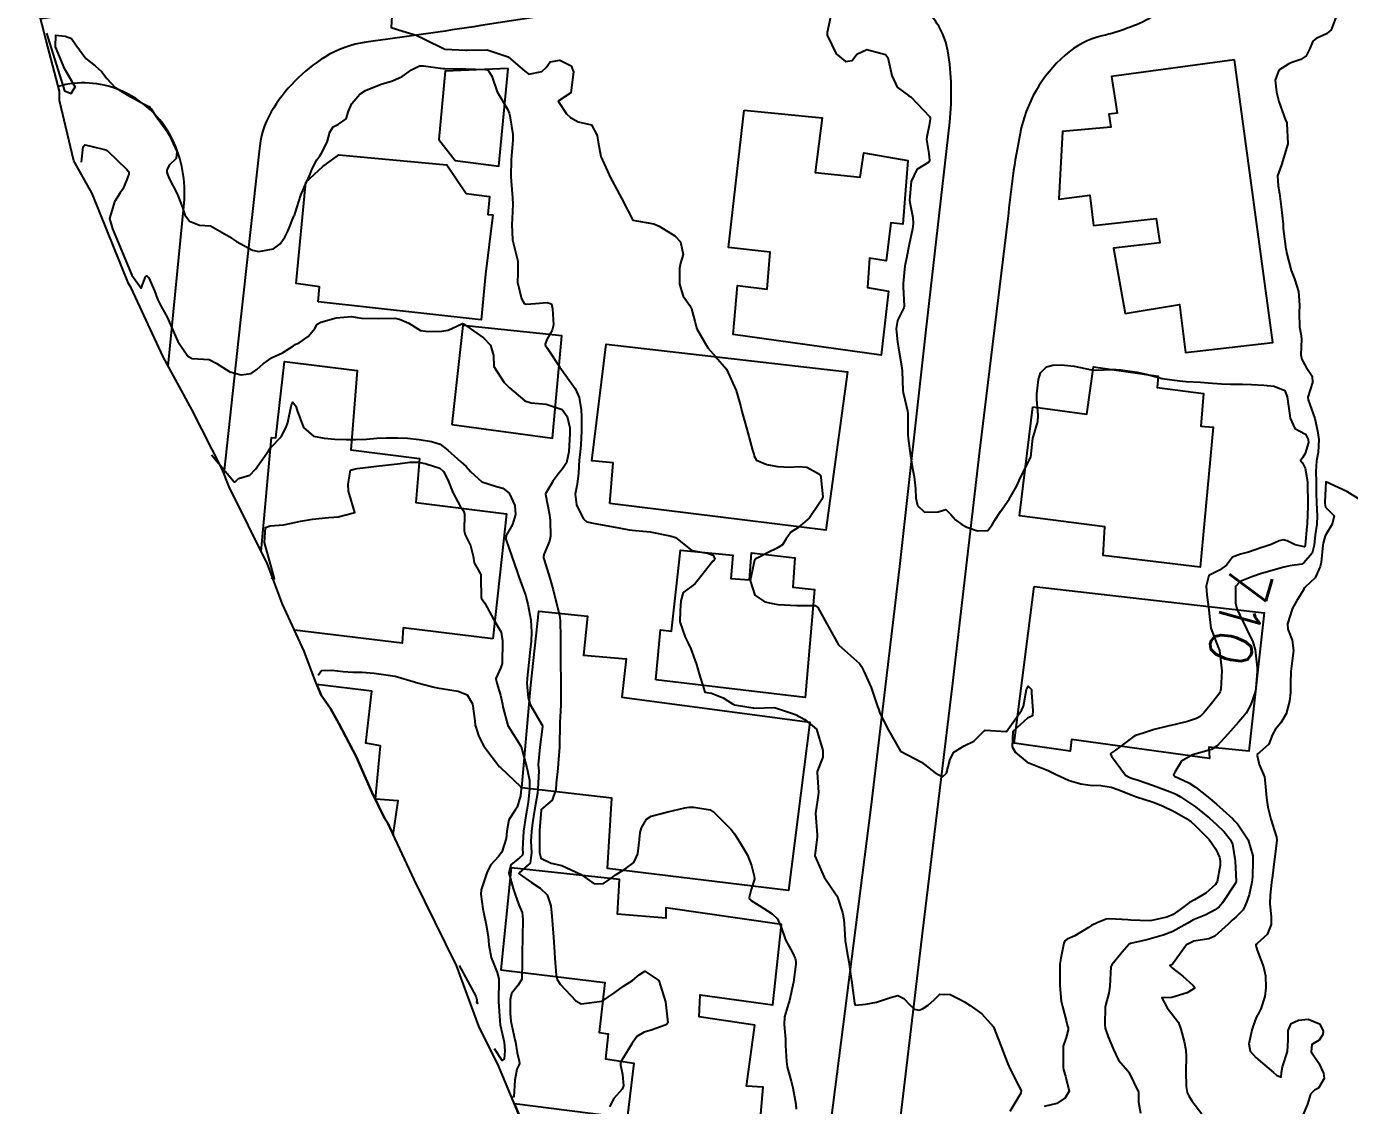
# Model space of a CAD drawing. Header units: metres. Extents: x 298520 to 308411, y 7433745 to 7450750.
# Drawn here: x 304695.8 to 304821.2, y 7438508.1 to 7438610.3 of the extents above; entities that cross this region are included whole.
import ezdxf
from ezdxf.enums import TextEntityAlignment as Align

# ---------------------------------------------------------------- set-up
doc = ezdxf.new("R2010")
doc.units = ezdxf.units.M
doc.header["$LTSCALE"] = 10
for name, color, linetype in [('Area', 45, 'Continuous'), ('Cotas', 45, 'Continuous'), ('Curvas de Nivel 1m', 11, 'Continuous'), ('Curvas de Nivel 5m', 15, 'Continuous'), ('Edificações', 30, 'Continuous'), ('Vias Primárias', 230, 'Continuous')]:
    doc.layers.add(name, color=color, linetype=linetype)
doc.styles.add('Style-STANDARD', font='STANDARD.shx')

msp = doc.modelspace()

# ---------------------------------------------------------------- linework, layer by layer
at = {"layer": 'Area'}
msp.add_polyline3d([(304744.49, 7438502.35, 721.53), (304740.59, 7438511.77, 718.89), (304738.67, 7438515.57, 714.28), (304736.58, 7438521.34, 715.83), (304732.54, 7438529.46, 716.42), (304730.05, 7438534.81, 719.95), (304729.73, 7438535.27, 720.62), (304728.55, 7438537.76, 719.99), (304727.06, 7438541.11, 719.93), (304725.42, 7438544.25, 723.32), (304724.61, 7438545.67, 716.81), (304723.75, 7438546.92, 719.85), (304723.12, 7438548.47, 715.27), (304722.12, 7438551.1, 717.81), (304720.08, 7438555.55, 719.15), (304718.65, 7438559.35, 719.6), (304715.01, 7438566.68, 714.41), (304714.36, 7438568.34, 713.95), (304711.47, 7438574.01, 713.27), (304708.76, 7438579, 712.89), (304705.73, 7438585.52, 712.7), (304705.48, 7438585.95, 712.64), (304702.03, 7438594.47, 712.98), (304700.28, 7438597.57, 712.86), (304698.95, 7438603.26, 712.1), (304698.93, 7438604.16, 711.98), (304697.68, 7438608.96, 711.99), (304695.8, 7438616.27, 712.91)], dxfattribs=at)
at = {"layer": 'Curvas de Nivel 1m', "flags": 128}
for points, elevation in [([(304730.43, 7438611.27), (304730.38, 7438610.2), (304731.48, 7438609.84), (304732.75, 7438609.45), (304733.47, 7438609.12), (304735.46, 7438608.14), (304737.46, 7438608.03), (304737.55, 7438608.03), (304739.46, 7438608.06), (304739.49, 7438608.06), (304741.45, 7438607.42), (304743.03, 7438606.05), (304743.43, 7438605.78), (304744.66, 7438606.03), (304745.07, 7438606.39), (304745.45, 7438606.95), (304746.37, 7438607.09), (304747.44, 7438606.54), (304747.66, 7438606), (304747.41, 7438604), (304746.2, 7438603.22), (304746.98, 7438602), (304747.39, 7438601.65), (304748.11, 7438601.26), (304749.38, 7438600.96), (304749.91, 7438599.96), (304749.99, 7438599.33), (304750.26, 7438597.96), (304751.03, 7438596.24), (304751.17, 7438595.95), (304751.31, 7438595.67), (304752.25, 7438593.94), (304753.27, 7438591.93), (304755.27, 7438591.59), (304755.78, 7438591.38), (304757.25, 7438590.45), (304757.81, 7438589.87), (304758.04, 7438588.68), (304757.81, 7438587.87), (304757.7, 7438587.39), (304757.71, 7438585.87), (304758.06, 7438584.74), (304758.68, 7438583.86), (304758.86, 7438583.55), (304759.16, 7438582.37), (304759.28, 7438581.85), (304759.35, 7438581.64), (304760.38, 7438579.84), (304761.11, 7438579.01), (304762.16, 7438577.82), (304763.07, 7438575.81), (304763.51, 7438574.25), (304763.63, 7438573.8), (304763.94, 7438572.7), (304764.19, 7438571.79), (304764.64, 7438570.15), (304764.74, 7438569.78), (304764.8, 7438569.58), (304765, 7438569.21), (304765.97, 7438568.8), (304766.99, 7438568.6), (304768.19, 7438568.55), (304768.99, 7438568.6), (304769.78, 7438568.52), (304770.98, 7438567.88), (304771.09, 7438567.71), (304771.12, 7438567.57), (304771.28, 7438565.71), (304771.2, 7438565.46), (304770.95, 7438565.08), (304770.03, 7438563.72), (304768.92, 7438562.8), (304768.27, 7438562.39), (304767.82, 7438561.75), (304767.48, 7438561.18), (304766.9, 7438560.82), (304766.19, 7438560.47), (304764.88, 7438559.82), (304764.86, 7438559.8), (304764.86, 7438559.78), (304764.83, 7438559.73), (304764.41, 7438557.79), (304764.84, 7438556.41), (304765.81, 7438555.77), (304766.83, 7438555.56), (304767.06, 7438555.52), (304768.83, 7438555.44), (304770.56, 7438555.44), (304770.83, 7438555.23), (304771.66, 7438553.7), (304772.79, 7438551.69), (304774.77, 7438549.94), (304774.96, 7438549.66), (304775.15, 7438549.26), (304775.86, 7438547.65), (304776.49, 7438545.87), (304776.56, 7438545.64), (304776.71, 7438545.24), (304777.51, 7438543.63), (304778.67, 7438541.62), (304780.66, 7438540.59), (304781.95, 7438539.58), (304782.64, 7438539.19), (304783.02, 7438539.56), (304783.36, 7438540.86), (304783.72, 7438541.55), (304784.68, 7438542.15), (304785.62, 7438542.59), (304786.57, 7438543.52), (304786.63, 7438543.59), (304786.69, 7438543.61), (304788.69, 7438543.5), (304790.14, 7438545.48), (304790.31, 7438545.88), (304790.6, 7438547.47), (304790.75, 7438547.8), (304791.07, 7438547.47), (304791.06, 7438547.15), (304791.19, 7438545.47), (304791.18, 7438544.99), (304790.71, 7438544.77), (304789.32, 7438543.49), (304789.24, 7438542.05), (304789.55, 7438541.49), (304790.66, 7438540.6), (304792.09, 7438540.02), (304792.65, 7438539.81), (304793.35, 7438539.44), (304794.64, 7438538.85), (304795.74, 7438538.52), (304796.63, 7438538.42), (304797.65, 7438538.37), (304798.63, 7438538.21), (304799.27, 7438538.01), (304800.62, 7438537.45), (304800.92, 7438537.35), (304802.62, 7438536.81), (304803.48, 7438536.45), (304804.6, 7438535.91), (304805.69, 7438535.29), (304806.22, 7438534.92), (304806.59, 7438534.6), (304807.91, 7438533.27), (304808.56, 7438532.35), (304808.89, 7438531.59), (304808.97, 7438531.25), (304808.96, 7438530.84), (304808.67, 7438529.26), (304808.52, 7438528.99), (304807.61, 7438528.17), (304806.51, 7438527.56), (304806.05, 7438527.29), (304805.16, 7438526.63), (304804.49, 7438526.17), (304803.89, 7438525.91), (304802.48, 7438525.58), (304802.25, 7438525.56), (304800.48, 7438525.63), (304800.19, 7438525.65), (304798.48, 7438525.74), (304798.16, 7438525.7), (304797.35, 7438525.39), (304796.77, 7438525.1), (304796.47, 7438524.91), (304795.17, 7438524.13), (304794.46, 7438523.81), (304794.22, 7438523.66), (304794.13, 7438523.43), (304793.84, 7438522.03), (304793.77, 7438521.44), (304793.76, 7438520.08), (304793.76, 7438519.44), (304793.88, 7438517.94), (304794, 7438517.43), (304794.37, 7438516.11), (304794.5, 7438515.57), (304794.54, 7438515.43), (304794.55, 7438515.24), (304794.35, 7438514.52), (304794.08, 7438513.69), (304794.08, 7438513.43), (304794.09, 7438511.65), (304794.12, 7438511.43), (304794.3, 7438510.84), (304794.64, 7438509.42), (304794.28, 7438508.79), (304793.46, 7438508.25), (304792.27, 7438507.98)], 711), ([(304819.91, 7438611.13), (304819.49, 7438609.98), (304819.04, 7438609.59), (304818.06, 7438609.15), (304817.75, 7438608.89), (304817.47, 7438608.21), (304817.12, 7438607.51), (304816.59, 7438607.17), (304815.76, 7438606.87), (304815.46, 7438606.75), (304814.51, 7438606.13), (304814.17, 7438605.2), (304814.29, 7438604.07), (304814.52, 7438603.19), (304815.16, 7438601.41), (304815.27, 7438601.18), (304815.29, 7438601.09), (304815.36, 7438599.18), (304814.76, 7438597.19), (304814.38, 7438596.14), (304814.45, 7438595.19), (304814.59, 7438594.47), (304814.73, 7438593.19), (304814.92, 7438591.54), (304814.94, 7438591.18), (304814.97, 7438590.89), (304815.19, 7438589.18), (304815.2, 7438589.13), (304815.24, 7438588.88), (304815.7, 7438587.18), (304816.01, 7438586.38), (304816.37, 7438585.17), (304816.47, 7438583.88), (304816.45, 7438583.17), (304816.48, 7438581.84), (304816.6, 7438581.17), (304816.66, 7438580.69), (304816.62, 7438579.17), (304816.69, 7438578.74), (304817.11, 7438578), (304817.69, 7438577.15), (304817.7, 7438576.55), (304817.26, 7438575.16), (304817.31, 7438574.91), (304817.92, 7438573.15), (304818.2, 7438571.99), (304818.3, 7438571.15), (304818.24, 7438569.93), (304818.1, 7438569.15), (304818.04, 7438568.11), (304818.06, 7438567.15), (304818.06, 7438566.05), (304818.08, 7438565.15), (304818.15, 7438563.94), (304818.12, 7438563.15), (304817.97, 7438562.11), (304817.87, 7438561.15), (304817.67, 7438560.38), (304816.89, 7438559.46), (304816.69, 7438559.36), (304815.56, 7438559.18), (304814.88, 7438559.02), (304813.45, 7438558.63), (304812.88, 7438558.45), (304811.95, 7438558.14), (304810.87, 7438557.7), (304810.41, 7438557.24), (304810.4, 7438555.67), (304810.51, 7438555.23), (304810.59, 7438555), (304810.83, 7438554.51), (304811.45, 7438553.22), (304812.04, 7438551.98), (304812.28, 7438551.22), (304812.45, 7438549.53), (304812.45, 7438549.21), (304812.35, 7438547.61), (304812.28, 7438547.21), (304811.88, 7438546.06), (304811.41, 7438545.22), (304811.1, 7438544.84), (304810.7, 7438544.39), (304809.69, 7438543.25), (304808.68, 7438542.14), (304808.15, 7438541.8), (304806.67, 7438541.37), (304806.35, 7438541.28), (304805.3, 7438540.67), (304804.65, 7438539.65), (304804.55, 7438539.4), (304804.58, 7438539.31), (304804.64, 7438539.27), (304805.98, 7438538.63), (304806.63, 7438538.21), (304807.82, 7438537.27), (304808.61, 7438536.6), (304810.12, 7438535.24), (304810.36, 7438535), (304810.59, 7438534.75), (304811.6, 7438533.22), (304812.05, 7438531.73), (304812.07, 7438531.21), (304812.01, 7438529.74), (304811.96, 7438529.22), (304811.7, 7438528.03), (304811.43, 7438527.22), (304811.13, 7438526.59), (304810.48, 7438525.95), (304810.1, 7438525.62), (304809.71, 7438525.24), (304808.46, 7438524.1), (304807.88, 7438523.84), (304806.46, 7438523.62), (304805.77, 7438523.29), (304804.43, 7438521.45), (304804.35, 7438521.39), (304804.19, 7438521.31), (304804.43, 7438521.08), (304805.42, 7438520.3), (304806.41, 7438519.44), (304806.54, 7438519.28), (304806.52, 7438519.16), (304806.4, 7438519.08), (304805.84, 7438518.73), (304804.39, 7438518.3), (304803.44, 7438518.27), (304803.95, 7438517.31), (304804.38, 7438516.75), (304805, 7438515.93), (304805.24, 7438515.3), (304805.53, 7438514.11), (304805.71, 7438513.29), (304805.74, 7438512.71), (304805.7, 7438511.29), (304805.73, 7438509.85), (304805.83, 7438509.29), (304805.98, 7438508.98), (304806.28, 7438508.52), (304807.21, 7438507.27)], 709), ([(304697.7, 7438609.65), (304699.41, 7438604.18), (304700.03, 7438603.94), (304700.41, 7438604.56), (304699.43, 7438606.25), (304698.57, 7438608.35), (304698.6, 7438609.45), (304699.47, 7438609.38), (304700.06, 7438609.16), (304700.47, 7438608.56), (304701.44, 7438607.25), (304702.31, 7438606.54), (304702.93, 7438606.03), (304703.42, 7438605.36), (304704.21, 7438604.51), (304705.41, 7438603.77), (304706.97, 7438602.91), (304707.4, 7438602.7), (304707.53, 7438602.62), (304707.64, 7438602.48), (304708.1, 7438601.75), (304709.04, 7438600.45), (304709.17, 7438600.26), (304709.36, 7438599.95), (304710.06, 7438598.44), (304710, 7438597.78), (304709.32, 7438597.16), (304709.1, 7438596.67), (304709.12, 7438596.45), (304709.16, 7438596.3), (304709.31, 7438595.96), (304710.08, 7438594.44), (304710.59, 7438593.13), (304710.83, 7438592.43), (304711.26, 7438591.84), (304712.22, 7438591.45), (304713.26, 7438591.4), (304715.03, 7438590.38), (304715.24, 7438590.23), (304715.7, 7438589.91), (304717.23, 7438589.1), (304717.84, 7438588.97), (304719.23, 7438589.21), (304719.86, 7438589.7), (304720.3, 7438590.32), (304720.62, 7438590.95), (304721.16, 7438592.31), (304721.2, 7438592.39), (304721.28, 7438592.61), (304721.82, 7438594.3), (304722.2, 7438595.19), (304722.7, 7438596.29), (304722.87, 7438596.73), (304723.33, 7438597.66), (304723.6, 7438598.02), (304723.78, 7438598.28), (304724.3, 7438599.32), (304724.56, 7438600.27), (304724.87, 7438600.77), (304725.37, 7438601.04), (304726.1, 7438601.53), (304726.34, 7438602.25), (304726.65, 7438603), (304727.41, 7438603.87), (304727.93, 7438604.23), (304729.42, 7438604.82), (304730.49, 7438605.13), (304731.43, 7438605.56), (304732.3, 7438606.18), (304733.05, 7438606.55), (304733.44, 7438606.57), (304735.27, 7438606.31), (304735.44, 7438606.29), (304737.27, 7438606.28), (304737.44, 7438606.28), (304739.31, 7438606.22), (304739.43, 7438606.2), (304739.61, 7438606.09), (304739.93, 7438605.58), (304740.42, 7438604.08), (304741.4, 7438602.45), (304741.56, 7438602.07), (304741.62, 7438601.83), (304741.9, 7438600.06), (304741.91, 7438599.51), (304741.79, 7438598.07), (304741.75, 7438597.66), (304741.71, 7438596.07), (304741.74, 7438595.64), (304741.87, 7438594.06), (304741.9, 7438593.45), (304741.86, 7438592.06), (304741.81, 7438591.52), (304741.88, 7438590.06), (304742.1, 7438589.2), (304742.37, 7438588.06), (304742.39, 7438586.87), (304742.36, 7438586.06), (304742.74, 7438584.49), (304742.97, 7438584.05), (304743.17, 7438583.97), (304744.06, 7438584.04), (304745.17, 7438584.14), (304745.57, 7438584.02), (304745.66, 7438583.53), (304745.75, 7438582.01), (304745.64, 7438581.52), (304745.13, 7438580.62), (304744.97, 7438580.18), (304745.01, 7438580.02), (304745.05, 7438579.95), (304745.12, 7438579.86), (304746.37, 7438578.01), (304747.09, 7438576.99), (304747.82, 7438575.99), (304748.21, 7438575.13), (304748.37, 7438573.98), (304748.41, 7438573.34), (304748.43, 7438571.98), (304748.35, 7438570.64), (304748.29, 7438569.98), (304748.21, 7438569.19), (304748.14, 7438567.98), (304748.02, 7438566.93), (304747.82, 7438565.99), (304747.93, 7438564.98), (304748.42, 7438563.98), (304748.61, 7438563.65), (304748.93, 7438563.36), (304749.69, 7438563.2), (304750.92, 7438562.97), (304752.1, 7438562.76), (304752.92, 7438562.6), (304753.54, 7438562.54), (304754.92, 7438562.42), (304756.78, 7438562.02), (304756.91, 7438561.99), (304757.34, 7438561.88), (304758.89, 7438560.65), (304760.35, 7438560.38), (304760.89, 7438560.2), (304761.07, 7438559.83), (304760.98, 7438559.73), (304760.88, 7438559.64), (304759.47, 7438557.85), (304759.2, 7438557.51), (304758.85, 7438557.24), (304758.06, 7438556.66), (304757.83, 7438555.87), (304757.78, 7438554.92), (304757.75, 7438553.87), (304758.23, 7438552.44), (304758.52, 7438551.86), (304758.79, 7438551.34), (304759.31, 7438549.85), (304759.63, 7438548.72), (304759.91, 7438547.84), (304760.12, 7438547.22), (304760.74, 7438547.14), (304761.86, 7438546.69), (304762.73, 7438546.11), (304762.93, 7438546.02), (304764.27, 7438545.79), (304764.66, 7438545.73), (304764.71, 7438545.72), (304764.78, 7438545.71), (304766.71, 7438545.76), (304768.71, 7438545.1), (304769.6, 7438544.62), (304770.69, 7438543.71), (304771.3, 7438541.7), (304771.3, 7438541.06), (304770.76, 7438539.71), (304770.75, 7438539.6), (304770.87, 7438537.71), (304770.86, 7438537.47), (304770.6, 7438535.71), (304770.77, 7438533.71), (304770.77, 7438533.51), (304770.55, 7438531.71), (304771.41, 7438529.7), (304772.51, 7438528.13), (304772.67, 7438527.85), (304772.72, 7438527.69), (304773.16, 7438526.35), (304773.3, 7438525.68), (304773.34, 7438524.81), (304773.4, 7438523.68), (304773.59, 7438522.53), (304773.76, 7438521.68), (304773.98, 7438520.1), (304774.03, 7438519.67), (304774.31, 7438517.75), (304774.32, 7438517.67), (304774.38, 7438517.58), (304775.38, 7438517.66), (304776.39, 7438517.85), (304777.72, 7438518.3), (304778.39, 7438518.49), (304778.98, 7438518.2), (304779.55, 7438517.6), (304779.98, 7438517.19), (304780.38, 7438517.08), (304780.74, 7438517.23), (304781.27, 7438517.58), (304781.87, 7438518.1), (304782.39, 7438518.6), (304783.37, 7438518.58), (304784.39, 7438518.07), (304784.72, 7438517.88), (304785.25, 7438517.54), (304785.92, 7438517.07), (304786.38, 7438516.76), (304787.47, 7438515.51), (304788.2, 7438513.64), (304788.25, 7438513.5), (304788.33, 7438513.3), (304788.84, 7438512.01), (304789.05, 7438511.49), (304789.88, 7438509.88), (304790.09, 7438509.47), (304790.05, 7438509.24), (304789.02, 7438507.49)], 712), ([(304701.03, 7438597.43), (304701.19, 7438598.87), (304701.35, 7438599.06), (304701.79, 7438598.98), (304703.34, 7438598.59), (304703.46, 7438598.52), (304705.32, 7438596.72), (304705.52, 7438596.5), (304705.51, 7438596.29), (304705.31, 7438595.8), (304704.94, 7438594.86), (304704.69, 7438594.51), (304704.14, 7438593.66), (304703.81, 7438592.51), (304703.69, 7438592.09), (304703.96, 7438591.11), (304705.8, 7438586.71), (304706.68, 7438585.5), (304707.1, 7438586.58), (304707.2, 7438586.67), (304707.39, 7438586.48), (304707.95, 7438585.24), (304708.24, 7438584.46), (304708.54, 7438583.83), (304709.16, 7438582.67), (304709.27, 7438582.45), (304709.35, 7438582.25), (304710.15, 7438580.44), (304711.11, 7438579.04), (304711.52, 7438578.84), (304713.11, 7438578.73), (304713.78, 7438578.39), (304715.09, 7438577.57), (304716.17, 7438577.29), (304717.09, 7438577.42), (304717.65, 7438577.8), (304718.24, 7438578.34), (304719.11, 7438578.91), (304720.07, 7438579.36), (304721.12, 7438580.03), (304721.29, 7438580.14), (304721.65, 7438580.3), (304722.51, 7438580.92), (304723.14, 7438581.68), (304723.37, 7438582.07), (304723.7, 7438582.28), (304725.16, 7438582.69), (304726.6, 7438582.8), (304727.16, 7438582.7), (304727.56, 7438582.64), (304729.16, 7438582.63), (304730.71, 7438582.64), (304731.16, 7438582.57), (304732.06, 7438582.18), (304733.14, 7438581.49), (304733.92, 7438581.38), (304735.14, 7438581.42), (304735.78, 7438581.5), (304737.07, 7438582.12), (304737.13, 7438582.14), (304737.15, 7438582.14), (304737.18, 7438582.14), (304737.22, 7438582.12), (304739.13, 7438580.79), (304739.78, 7438580.08), (304740.08, 7438579.11), (304740.1, 7438578.08), (304741.08, 7438576.57), (304741.58, 7438576.06), (304743.06, 7438574.82), (304743.64, 7438574.62), (304745.06, 7438574.5), (304746.58, 7438574), (304747.05, 7438573.35), (304747.3, 7438572.26), (304747.31, 7438572), (304747.31, 7438571.72), (304747.23, 7438570), (304746.99, 7438568.95), (304746.61, 7438568.38), (304746.31, 7438568.01), (304745.74, 7438567.24), (304745, 7438566.02), (304744.99, 7438565.98), (304745.39, 7438564.02), (304745.46, 7438563.48), (304745.48, 7438562.01), (304745.39, 7438561.53), (304744.89, 7438560.31), (304744.8, 7438560.1), (304744.8, 7438560.02), (304744.82, 7438559.96), (304744.88, 7438559.77), (304745.43, 7438558.01), (304745.74, 7438556.9), (304745.96, 7438556.01), (304746.32, 7438554.51), (304746.39, 7438554), (304746.44, 7438552.36), (304746.44, 7438552), (304746.44, 7438550.33), (304746.44, 7438550), (304746.45, 7438548.3), (304746.45, 7438548), (304746.46, 7438546.27), (304746.45, 7438546), (304746.36, 7438544.35), (304746.36, 7438544), (304746.34, 7438542.34), (304746.32, 7438542), (304746.19, 7438540.46), (304746.16, 7438540), (304746.03, 7438538.6), (304745.97, 7438538.01), (304745.63, 7438536.99), (304744.6, 7438536.09), (304744.58, 7438536.02), (304744.45, 7438534.15), (304744.44, 7438534.02), (304744.42, 7438533.87), (304744.43, 7438532.02), (304744.55, 7438531.49), (304745.53, 7438531.01), (304746.54, 7438530.81), (304748.33, 7438529.98), (304748.52, 7438529.85), (304749.61, 7438529.06), (304750.51, 7438529.1), (304751.02, 7438529.44), (304751.7, 7438529.94), (304752.2, 7438530.26), (304752.53, 7438530.44), (304753.37, 7438531.09), (304753.75, 7438531.91), (304753.93, 7438533.27), (304753.99, 7438533.91), (304754.11, 7438534.38), (304754.59, 7438535.19), (304755.02, 7438535.47), (304756.6, 7438535.88), (304758.2, 7438536.27), (304758.61, 7438536.33), (304759.08, 7438536.32), (304760.61, 7438536.07), (304761, 7438535.83), (304762.58, 7438534.23), (304762.91, 7438533.8), (304763.56, 7438532.8), (304764.16, 7438531.79), (304764.54, 7438530.8), (304764.79, 7438529.78), (304764.81, 7438529.49), (304764.51, 7438528.53), (304764.32, 7438527.78), (304764.34, 7438527.62), (304764.5, 7438527.48), (304765.26, 7438527), (304766.49, 7438526.23), (304767, 7438525.75), (304767.37, 7438524.85), (304767.77, 7438523.75), (304768.44, 7438522.48), (304768.68, 7438521.98), (304768.73, 7438521.74), (304768.73, 7438521.44), (304768.5, 7438519.74), (304768.4, 7438519.18), (304768.12, 7438518.01), (304768.04, 7438517.74), (304767.66, 7438516.45), (304767.63, 7438515.75), (304767.75, 7438514.34), (304767.77, 7438513.75), (304767.84, 7438512.22), (304767.92, 7438511.74), (304768.29, 7438510.38), (304768.44, 7438509.74), (304768.72, 7438508.18), (304768.78, 7438507.73)], 713), ([(304713.34, 7438569.7), (304715.49, 7438567.15), (304715.58, 7438567.16), (304715.89, 7438567.45), (304716.98, 7438567.78), (304717.51, 7438568.35), (304718.74, 7438570.07), (304718.9, 7438570.33), (304718.95, 7438570.39), (304719, 7438570.44), (304719.94, 7438571.4), (304720.43, 7438572.32), (304720.58, 7438572.77), (304720.91, 7438574.31), (304720.94, 7438574.43), (304721.06, 7438574.68), (304721.34, 7438574.31), (304721.45, 7438573.91), (304722.07, 7438572.3), (304723.02, 7438571.46), (304724.03, 7438571.27), (304725.02, 7438571.19), (304726.11, 7438571.16), (304727.02, 7438571.15), (304728.05, 7438571.19), (304729.02, 7438571.28), (304729.91, 7438571.31), (304731.02, 7438571.3), (304731.92, 7438571.28), (304733.02, 7438571.17), (304734.19, 7438570.98), (304735.01, 7438570.71), (304735.76, 7438570.13), (304736.99, 7438569.03), (304737.49, 7438568.61), (304737.89, 7438568.11), (304738.97, 7438567.14), (304740.35, 7438566.69), (304740.96, 7438566.53), (304741.56, 7438566.06), (304742.1, 7438564.89), (304742.17, 7438564.06), (304741.87, 7438563.11), (304741.28, 7438562.07), (304741.26, 7438561.71), (304741.8, 7438560.06), (304742.31, 7438558.61), (304742.51, 7438558.05), (304742.6, 7438557.79), (304742.85, 7438557.09), (304743.13, 7438556.33), (304743.21, 7438556.04), (304743.32, 7438555.56), (304743.61, 7438554.04), (304743.67, 7438552.91), (304743.63, 7438552.04), (304743.56, 7438551.26), (304743.43, 7438550.04), (304743.26, 7438548.55), (304743.24, 7438548.04), (304743.35, 7438546.67), (304743.54, 7438546.04), (304744.69, 7438544.08), (304744.72, 7438544.02), (304744.72, 7438543.99), (304744.69, 7438543.72), (304744.47, 7438542.02), (304744.3, 7438540.37), (304744.35, 7438540.02), (304744.38, 7438539.77), (304744.29, 7438538.02), (304744.24, 7438537.65), (304743.95, 7438536.03), (304743.78, 7438534.84), (304743.68, 7438534.03), (304743.62, 7438533.09), (304743.67, 7438532.03), (304743.55, 7438531.02), (304742.52, 7438530.09), (304742.5, 7438530.07), (304742.49, 7438530.05), (304742.52, 7438530), (304743.68, 7438529.2), (304744.51, 7438528.66), (304745.17, 7438528.01), (304745.51, 7438526.99), (304745.59, 7438526.01), (304745.69, 7438524.79), (304745.75, 7438524.01), (304745.86, 7438522.58), (304745.9, 7438522.01), (304746.01, 7438520.41), (304746.1, 7438520), (304746.4, 7438519.55), (304747.88, 7438517.99), (304748.38, 7438517.7), (304750.38, 7438517.95), (304751.57, 7438518.76), (304752.4, 7438519.36), (304753.24, 7438519.92), (304753.87, 7438520.45), (304754.42, 7438520.79), (304755.74, 7438519.89), (304756.38, 7438517.88), (304756.59, 7438515.88), (304756.49, 7438515.75), (304756.36, 7438515.68), (304755.03, 7438515.21), (304754.35, 7438515), (304753.65, 7438514.61), (304753.18, 7438513.92), (304752.32, 7438512.53), (304752.1, 7438512.15), (304752.1, 7438511.93), (304752.3, 7438511.01), (304752.39, 7438509.93), (304752.28, 7438509.62), (304751.47, 7438508.74), (304751.06, 7438507.94)], 714), ([(304822.79, 7438565.09), (304820.97, 7438566.23), (304818.98, 7438567.14), (304818.87, 7438565.23), (304818.87, 7438565.14), (304818.95, 7438564.73), (304819.75, 7438563.93), (304819.57, 7438563.13), (304818.92, 7438562.02), (304818.72, 7438561.34), (304818.7, 7438561.14), (304818.52, 7438559.51), (304818.45, 7438559.14), (304817.97, 7438558.05), (304817.02, 7438557.16), (304816.93, 7438557.09), (304816.86, 7438556.92), (304816.18, 7438555.84), (304815.83, 7438555.17), (304815.33, 7438553.69), (304815.37, 7438553.18), (304815.78, 7438552.15), (304815.9, 7438551.17), (304815.77, 7438550.18), (304815.67, 7438549.18), (304815.63, 7438548.06), (304815.61, 7438547.18), (304815.52, 7438546.38), (304815.2, 7438545.18), (304814.7, 7438544.32), (304814.19, 7438543.7), (304813.92, 7438543.2), (304813.58, 7438542.3), (304812.68, 7438541.51), (304812.51, 7438541.37), (304812.45, 7438541.21), (304812.66, 7438540.36), (304813.15, 7438539.2), (304813.23, 7438538.61), (304813.35, 7438537.2), (304813.49, 7438536.32), (304813.76, 7438535.2), (304814.3, 7438533.47), (304814.32, 7438533.19), (304814.14, 7438531.62), (304814.08, 7438531.19), (304813.91, 7438529.82), (304813.84, 7438529.2), (304813.71, 7438528), (304813.67, 7438527.2), (304813.79, 7438525.89), (304813.79, 7438525.2), (304813.41, 7438524.25), (304812.45, 7438523.42), (304812.35, 7438523.31), (304812.33, 7438523.21), (304812.45, 7438522.79), (304813.07, 7438521.2), (304813.26, 7438520.36), (304813.28, 7438519.2), (304813.19, 7438518.4), (304812.81, 7438517.21), (304812.67, 7438516.91), (304812.37, 7438516.39), (304812.05, 7438515.53), (304811.95, 7438515.21), (304811.67, 7438513.89), (304811.81, 7438513.22), (304812.33, 7438512.6), (304814.01, 7438511.19), (304814.31, 7438510.94), (304814.73, 7438510.76), (304814.78, 7438511.18), (304814.88, 7438511.74), (304815.35, 7438513.17), (304815.42, 7438514.25), (304815.41, 7438515.17), (304815.69, 7438515.84), (304816.37, 7438516.16), (304817.29, 7438516.23), (304818.36, 7438515.81), (304818.72, 7438515.14), (304818.7, 7438514.79), (304818.34, 7438514.25), (304817.65, 7438513.84), (304817.6, 7438513.15), (304818.32, 7438512.07), (304818.74, 7438511.14), (304818.83, 7438510.61), (304818.29, 7438509.72), (304817.91, 7438509.52), (304817.52, 7438509.15), (304817.23, 7438508.19), (304816.8, 7438507.15)], 708), ([(304723.47, 7438548.84), (304723.77, 7438549.26), (304724.75, 7438549.31), (304725.82, 7438549.18), (304726.75, 7438549.13), (304727.63, 7438549.1), (304728.75, 7438549.01), (304730.1, 7438548.84), (304730.75, 7438548.73), (304732.67, 7438548.17), (304732.74, 7438548.15), (304734.33, 7438547.74), (304734.74, 7438547.64), (304735.34, 7438547.53), (304736.73, 7438547.32), (304737.58, 7438546.96), (304738.07, 7438546.1), (304738.31, 7438544.49), (304738.35, 7438544.1), (304738.42, 7438543.82), (304738.68, 7438543.01), (304739.15, 7438542.09), (304740.64, 7438540.15), (304740.73, 7438540.07), (304742.63, 7438538.28), (304742.69, 7438538.12), (304742.7, 7438538.05), (304742.62, 7438537.39), (304742.32, 7438536.33), (304742.14, 7438536.05), (304741.53, 7438535.12), (304741.33, 7438534.06), (304741.27, 7438533.36), (304740.85, 7438532.07), (304740.73, 7438531.89), (304740.55, 7438531.66), (304739.79, 7438530.82), (304739.44, 7438530.09), (304738.92, 7438528.5), (304738.86, 7438528.09), (304739.07, 7438526.68), (304739.19, 7438526.09), (304739.37, 7438525.19), (304739.56, 7438524.08), (304739.64, 7438523.28), (304739.86, 7438522.08), (304740.41, 7438520.66), (304740.58, 7438520.07), (304740.59, 7438519.88), (304740.55, 7438518.07), (304740.55, 7438517.9), (304740.66, 7438516.07), (304740.72, 7438515.7), (304741.09, 7438514.06), (304741.16, 7438513.23), (304741.1, 7438512.49), (304740.89, 7438512.33), (304740.18, 7438513.43)], 716), ([(304736.82, 7438521.32), (304738.39, 7438518.41), (304738.46, 7438518.18), (304738.48, 7438518.1), (304738.5, 7438517.98), (304738.56, 7438517.73), (304738.45, 7438517.92)], 717)]:
    msp.add_lwpolyline(points, dxfattribs=dict(at, elevation=elevation))
at = {"layer": 'Curvas de Nivel 5m', "flags": 128}
for points, elevation in [([(304772.03, 7438611.17), (304771.72, 7438609.71), (304771.72, 7438609.46), (304772.55, 7438607.7), (304773.45, 7438606.97), (304774.06, 7438607.07), (304774.51, 7438607.67), (304775.47, 7438608.09), (304777.24, 7438607.64), (304777.46, 7438607.35), (304777.83, 7438605.63), (304778.33, 7438604.53), (304779.41, 7438603.74), (304779.62, 7438603.61), (304781.39, 7438601.75), (304781.47, 7438601.59), (304781.48, 7438601.49), (304781.38, 7438600.89), (304781.14, 7438599.82), (304781.13, 7438599.59), (304781.35, 7438598.24), (304781.42, 7438597.59), (304781.41, 7438597.52), (304781.34, 7438597.42), (304780.21, 7438596.72), (304779.66, 7438595.61), (304779.5, 7438593.82), (304779.53, 7438593.62), (304779.84, 7438592.18), (304779.85, 7438591.61), (304779.78, 7438591.1), (304779.49, 7438589.62), (304779.23, 7438588.32), (304779.09, 7438587.75), (304779.07, 7438587.62), (304778.9, 7438585.92), (304778.9, 7438585.62), (304779, 7438583.8), (304778.96, 7438583.62), (304778.37, 7438582.42), (304778.26, 7438581.63), (304778.38, 7438580.38), (304778.49, 7438579.63), (304778.79, 7438577.94), (304778.82, 7438577.62), (304778.89, 7438575.81), (304778.91, 7438575.62), (304779.07, 7438574.95), (304779.32, 7438573.88), (304779.35, 7438573.62), (304779.34, 7438571.92), (304779.35, 7438571.62), (304779.39, 7438571.25), (304779.61, 7438569.61), (304779.79, 7438568.41), (304779.95, 7438567.61), (304780.08, 7438566.49), (304780.1, 7438565.6), (304780.26, 7438564.91), (304780.94, 7438564.28), (304782.22, 7438564.3), (304782.94, 7438564.53), (304783.43, 7438564.05), (304783.88, 7438563.56), (304784.48, 7438563.1), (304784.93, 7438562.85), (304785.95, 7438562.5), (304786.92, 7438562.54), (304787.36, 7438563.08), (304787.59, 7438563.51), (304788.13, 7438564.32), (304788.95, 7438565.5), (304789.68, 7438566.78), (304790.01, 7438567.48), (304791, 7438569.47), (304791.21, 7438571.29), (304791.25, 7438571.47), (304791.66, 7438572.85), (304791.72, 7438573.46), (304791.58, 7438574.95), (304791.57, 7438575.47), (304791.73, 7438576.83), (304791.92, 7438577.46), (304792.51, 7438578.05), (304793.11, 7438578.2), (304793.89, 7438578.22), (304795.11, 7438578.11), (304796.75, 7438577.76), (304797.11, 7438577.72), (304798.7, 7438577.79), (304799.11, 7438577.79), (304799.51, 7438577.77), (304801.1, 7438577.55), (304801.94, 7438577.34), (304803.1, 7438577.02), (304803.47, 7438576.95), (304805.09, 7438576.71), (304805.73, 7438576.66), (304807.09, 7438576.59), (304807.83, 7438576.53), (304809.09, 7438576.43), (304809.93, 7438576.41), (304811.09, 7438576.4), (304811.94, 7438576.38), (304813.09, 7438576.3), (304814.08, 7438576.21), (304815.08, 7438575.81), (304815.32, 7438575.19), (304815.53, 7438573.66), (304815.6, 7438573.18), (304816.05, 7438572.19), (304817.04, 7438571.66), (304817.31, 7438571.16), (304817.32, 7438570.87), (304817.01, 7438569.82), (304816.75, 7438569.42), (304816.56, 7438569.17), (304816.77, 7438568.93), (304817, 7438568.44), (304817.23, 7438567.16), (304817.24, 7438566.89), (304817.26, 7438565.16), (304817.26, 7438564.85), (304817.19, 7438563.16), (304817.17, 7438562.92), (304817.03, 7438561.16), (304817.01, 7438561.06), (304816.91, 7438561), (304816.06, 7438561.17), (304815.3, 7438561.56), (304814.92, 7438561.64), (304814.55, 7438561.56), (304813.79, 7438561.2), (304813.12, 7438560.99), (304812.91, 7438560.93), (304811.64, 7438560.49), (304810.9, 7438560.3), (304810.13, 7438560), (304809.56, 7438559.25), (304808.88, 7438558.77), (304807.88, 7438558.26), (304807.62, 7438557.27), (304807.69, 7438556.43), (304807.86, 7438555.27), (304807.99, 7438554.1), (304808.08, 7438553.27), (304808.79, 7438551.4), (304808.84, 7438551.31), (304808.86, 7438551.26), (304808.88, 7438551.17), (304809.11, 7438549.25), (304809.01, 7438547.52), (304808.96, 7438547.26), (304808.89, 7438547.11), (304808.74, 7438546.9), (304808.01, 7438545.98), (304807.41, 7438545.27), (304807.06, 7438544.93), (304806.71, 7438544.72), (304805.87, 7438544.45), (304804.7, 7438544.16), (304804.01, 7438544.01), (304802.7, 7438543.68), (304802.43, 7438543.6), (304801.65, 7438543.34), (304800.94, 7438543.1), (304800.69, 7438542.97), (304799.04, 7438541.74), (304798.67, 7438541.47), (304798.62, 7438541.43), (304798.57, 7438541.38), (304798.67, 7438541.17), (304799.99, 7438539.36), (304800.41, 7438539.12), (304800.64, 7438539.04), (304801.08, 7438538.9), (304802.63, 7438538.38), (304804.14, 7438537.8), (304804.63, 7438537.62), (304804.83, 7438537.51), (304805.19, 7438537.3), (304806.61, 7438536.36), (304807.96, 7438535.27), (304808.59, 7438534.71), (304809.33, 7438534), (304809.95, 7438533.24), (304810.14, 7438532.81), (304810.39, 7438531.23), (304810.49, 7438529.27), (304810.48, 7438529.23), (304810.41, 7438529.12), (304809.18, 7438527.25), (304808.87, 7438526.88), (304808.49, 7438526.59), (304807.61, 7438526.14), (304806.48, 7438525.69), (304806.22, 7438525.54), (304805.84, 7438525.29), (304804.47, 7438524.56), (304803.57, 7438524.21), (304802.46, 7438523.87), (304802.02, 7438523.77), (304800.45, 7438523.4), (304800.33, 7438523.35), (304799.68, 7438522.6), (304798.68, 7438521.38), (304798.61, 7438521.19), (304798.51, 7438519.38), (304798.4, 7438518.69), (304798.11, 7438517.66), (304798.07, 7438517.38), (304798.02, 7438515.73), (304798.06, 7438515.38), (304798.35, 7438514.56), (304798.86, 7438513.37), (304799.32, 7438512.37), (304800.19, 7438511.35), (304800.31, 7438511.21), (304801.22, 7438509.34), (304801.23, 7438508.39), (304801.42, 7438507.34)], 710), ([(304719, 7438558.04), (304719.3, 7438557.96), (304719.09, 7438558.78), (304718.37, 7438561.39), (304718.45, 7438562.81), (304718.92, 7438562.99), (304720.16, 7438563.07), (304720.92, 7438563.22), (304721.79, 7438563.43), (304722.93, 7438563.62), (304724.42, 7438563.76), (304724.93, 7438563.79), (304725.35, 7438563.84), (304726.93, 7438564.24), (304726.32, 7438566.25), (304726.29, 7438566.93), (304726.52, 7438568.24), (304726.87, 7438568.36), (304726.98, 7438568.38), (304727.16, 7438568.41), (304728.99, 7438568.63), (304730.4, 7438568.79), (304730.99, 7438568.86), (304732.16, 7438569.01), (304732.99, 7438569.01), (304733.69, 7438568.86), (304734.99, 7438568.44), (304735.33, 7438568.14), (304735.75, 7438567.35), (304736.21, 7438566.13), (304736.94, 7438564.79), (304737.22, 7438564.4), (304737.34, 7438564.11), (304737.31, 7438562.5), (304737.39, 7438562.11), (304737.89, 7438561.12), (304738.15, 7438560.1), (304738.25, 7438559.47), (304738.87, 7438558.37), (304738.89, 7438558.09), (304738.91, 7438556.16), (304738.93, 7438556.09), (304739.26, 7438555.66), (304740.11, 7438554.08), (304740.8, 7438552.91), (304740.92, 7438552.07), (304740.92, 7438551.94), (304740.9, 7438550.07), (304740.89, 7438549.94), (304740.76, 7438549.55), (304740.29, 7438548.53), (304740.39, 7438548.07), (304740.73, 7438546.92), (304740.92, 7438546.07), (304740.97, 7438545.82), (304741.44, 7438544.06), (304742.67, 7438542.09), (304742.69, 7438542.07), (304742.69, 7438542.05), (304742.69, 7438542.03), (304743.24, 7438540.04), (304743.48, 7438538.88), (304743.49, 7438538.04), (304743.36, 7438536.79), (304743.25, 7438536.04), (304743.15, 7438535.49), (304742.92, 7438534.04), (304742.84, 7438532.33), (304742.85, 7438532.05), (304742.82, 7438531.77), (304742.54, 7438531.51), (304741.72, 7438530.87), (304741.53, 7438530.06), (304741.95, 7438528.62), (304742.14, 7438528.05), (304742.49, 7438527.07), (304742.78, 7438526.34), (304742.84, 7438526.04), (304742.85, 7438525.68), (304742.81, 7438524.04), (304742.79, 7438522.4), (304742.78, 7438522.04), (304742.8, 7438521.67), (304742.76, 7438520.04), (304742.4, 7438519.47), (304741.78, 7438518.66), (304741.65, 7438518.06), (304741.64, 7438516.79), (304741.71, 7438516.06), (304742.11, 7438514.28), (304742.16, 7438514.05), (304742.32, 7438513.04), (304742.52, 7438512.25), (304742.54, 7438512.05), (304742.49, 7438511.87), (304742.3, 7438511.49), (304742.09, 7438510.45), (304741.99, 7438508.89), (304741.91, 7438508.95)], 715)]:
    msp.add_lwpolyline(points, dxfattribs=dict(at, elevation=elevation))
at = {"layer": 'Edificações'}
for points in [[(304741.48, 7438606.3), (304735.49, 7438606.04), (304734.88, 7438599.57), (304736.45, 7438597.59), (304740.58, 7438597.04)], [(304810.31, 7438607.13), (304798.65, 7438605.53), (304799.21, 7438602.07), (304798.39, 7438601.98), (304798.61, 7438600.73), (304794.02, 7438600.34), (304793.67, 7438593.92), (304796.61, 7438594.31), (304796.96, 7438591.44), (304802.89, 7438592.09), (304803.24, 7438589.8), (304798.86, 7438589.28), (304799.95, 7438583.09), (304805.1, 7438583.95), (304805.66, 7438579.41), (304813.94, 7438580.36)], [(304763.84, 7438602.34), (304771.24, 7438601.62), (304770.57, 7438596.44), (304774.84, 7438596.01), (304775.18, 7438598.31), (304779.36, 7438597.58), (304778.88, 7438591.54), (304777.73, 7438591.68), (304777.29, 7438588.08), (304775.71, 7438588.32), (304775.52, 7438585.54), (304777.53, 7438585.2), (304776.81, 7438579.15), (304762.79, 7438581.11), (304763.22, 7438585.73), (304766.01, 7438585.39), (304766.29, 7438588.89), (304762.35, 7438589.33)], [(304723.45, 7438584.19), (304723.58, 7438585.61), (304721.38, 7438585.93), (304722.3, 7438595.52), (304723.9, 7438597.03), (304725.42, 7438598.13), (304735.65, 7438597.17), (304737.48, 7438594.47), (304739.69, 7438594.19), (304739.55, 7438592.47), (304740.01, 7438592.44), (304739.32, 7438586.81), (304738.91, 7438582.5)], [(304736.12, 7438572.58), (304745.68, 7438571.29), (304746.54, 7438580.98), (304737.17, 7438581.97)], [(304751.09, 7438565.08), (304751.43, 7438568.94), (304749.39, 7438569.14), (304750.75, 7438580.18), (304773.64, 7438577.58), (304771.57, 7438562.56)], [(304740.01, 7438552.28), (304731.51, 7438553.31), (304731.42, 7438551.86), (304721.21, 7438553.09), (304720.08, 7438555.55), (304718.65, 7438559.35), (304718.06, 7438560.54), (304719.03, 7438571.35), (304719.45, 7438571.31), (304720.25, 7438578.55), (304727.14, 7438577.69), (304726.55, 7438570.18), (304733.06, 7438569.37), (304732.7, 7438565.19), (304741.3, 7438564.11)], [(304791.19, 7438574.25), (304796.33, 7438573.55), (304796.94, 7438578.03), (304803.08, 7438577.16), (304802.99, 7438576.08), (304807.39, 7438575.51), (304807.13, 7438572.42), (304808.31, 7438572.34), (304807.05, 7438559.05), (304797.86, 7438560.18), (304798.03, 7438562.88), (304789.93, 7438563.92)], [(304755.45, 7438548.4), (304755.91, 7438553.12), (304756.95, 7438553), (304757.81, 7438560.68), (304762.76, 7438560.19), (304762.57, 7438557.98), (304764.35, 7438557.86), (304764.54, 7438560.41), (304768.65, 7438559.95), (304768.44, 7438557.16), (304770.5, 7438556.94), (304769.61, 7438546.72)], [(304791.33, 7438557.24), (304813.12, 7438554.75), (304811.68, 7438541.63), (304807.88, 7438542.02), (304807.96, 7438540.93), (304794.86, 7438542.72), (304794.75, 7438541.64), (304789.43, 7438542.39)], [(304743.6, 7438547.87), (304744.38, 7438554.9), (304748.99, 7438554.42), (304748.61, 7438550.73), (304752.64, 7438550.39), (304752.25, 7438546.76), (304770.07, 7438544.37), (304768.03, 7438528.43), (304750.89, 7438530.52), (304751.28, 7438537.17), (304742.77, 7438538.15)]]:
    msp.add_lwpolyline(points, close=True, dxfattribs=at)
at = {"layer": 'Edificações', "elevation": 716.83}
msp.add_lwpolyline([(304723.34, 7438547.94), (304723.75, 7438546.92), (304724.61, 7438545.67), (304725.42, 7438544.25), (304727.06, 7438541.11), (304728.55, 7438537.76), (304729.73, 7438535.27), (304730.05, 7438534.81), (304730.57, 7438533.7), (304731.04, 7438536.92), (304728.88, 7438537.07), (304729.35, 7438542.13), (304727.98, 7438542.38), (304728.55, 7438547.32)], close=True, dxfattribs=at)
at = {"layer": 'Edificações', "elevation": 719.89}
msp.add_lwpolyline([(304764.96, 7438502.14), (304765.65, 7438509.8), (304764.07, 7438509.9), (304764.86, 7438515.68), (304759.58, 7438516.47), (304759.68, 7438518.54), (304766.54, 7438517.6), (304767.38, 7438525.22), (304756.42, 7438526.79), (304756.42, 7438525.81), (304751.83, 7438526.2), (304752.03, 7438529.46), (304741.76, 7438530.59), (304740.77, 7438520.91), (304750.64, 7438519.73), (304750.1, 7438514.99), (304750.94, 7438514.84), (304750.69, 7438512.47), (304753.37, 7438512.06), (304752.76, 7438506.85), (304742.06, 7438508.22), (304744.49, 7438502.35)], dxfattribs=at)
at = {"layer": 'Vias Primárias'}
for points, elevation in [([(304697.15, 7438611.03), (304748.64, 7438618.29), (304781.26, 7438622.87), (304795.9, 7438624.82, -0.072799), (304800.59, 7438624.75, -0.209503), (304805.89, 7438621.35, -0.311037), (304805.77, 7438614.05, -0.117575), (304802.42, 7438611.12, -0.062658), (304797.78, 7438609.39, 0.122755), (304794.25, 7438607.57, 0.165619), (304789.99, 7438600.14, 0.025223), (304788.83, 7438592.09), (304786.15, 7438570.07), (304783.59, 7438548.08), (304780.73, 7438524.6), (304777.25, 7438495.39), (304774.57, 7438472.71), (304771.83, 7438449.3), (304771.16, 7438444.89)], 712.25), ([(304766.1, 7438456.24), (304770.41, 7438493.51), (304773.41, 7438517.01), (304775.87, 7438536.33), (304778.58, 7438559.12), (304781.1, 7438581.55), (304783.32, 7438601.22, 0.069799), (304783.14, 7438607.97, 0.168978), (304781.04, 7438611.81, 0.140369), (304774.19, 7438615.17, 0.080605), (304770.52, 7438615.23), (304738.89, 7438610.37, -0.004698), (304728, 7438608.79, 0.10611), (304724.09, 7438607.39, 0.12014), (304719.01, 7438602.2, 0.119896), (304717.87, 7438598.48), (304716.05, 7438582.22), (304714.52, 7438567.92)], 713.86), ([(304709.25, 7438578.09), (304710.74, 7438593.56, 0.139037), (304709.64, 7438599.58, 0.183711), (304704.59, 7438604.28, 0.167795), (304698.82, 7438604.6, -5.935793)], 712.96)]:
    msp.add_lwpolyline(points, format="xyb", dxfattribs=dict(at, elevation=elevation))

# ---------------------------------------------------------------- texts
at = {"layer": 'Cotas', "style": 'Style-STANDARD'}
msp.add_text('710', height=4, rotation=254.4924, dxfattribs=at).set_placement((304810.82, 7438554.41, 710), align=Align.MIDDLE_CENTER)

doc.saveas('drawing.dxf')
